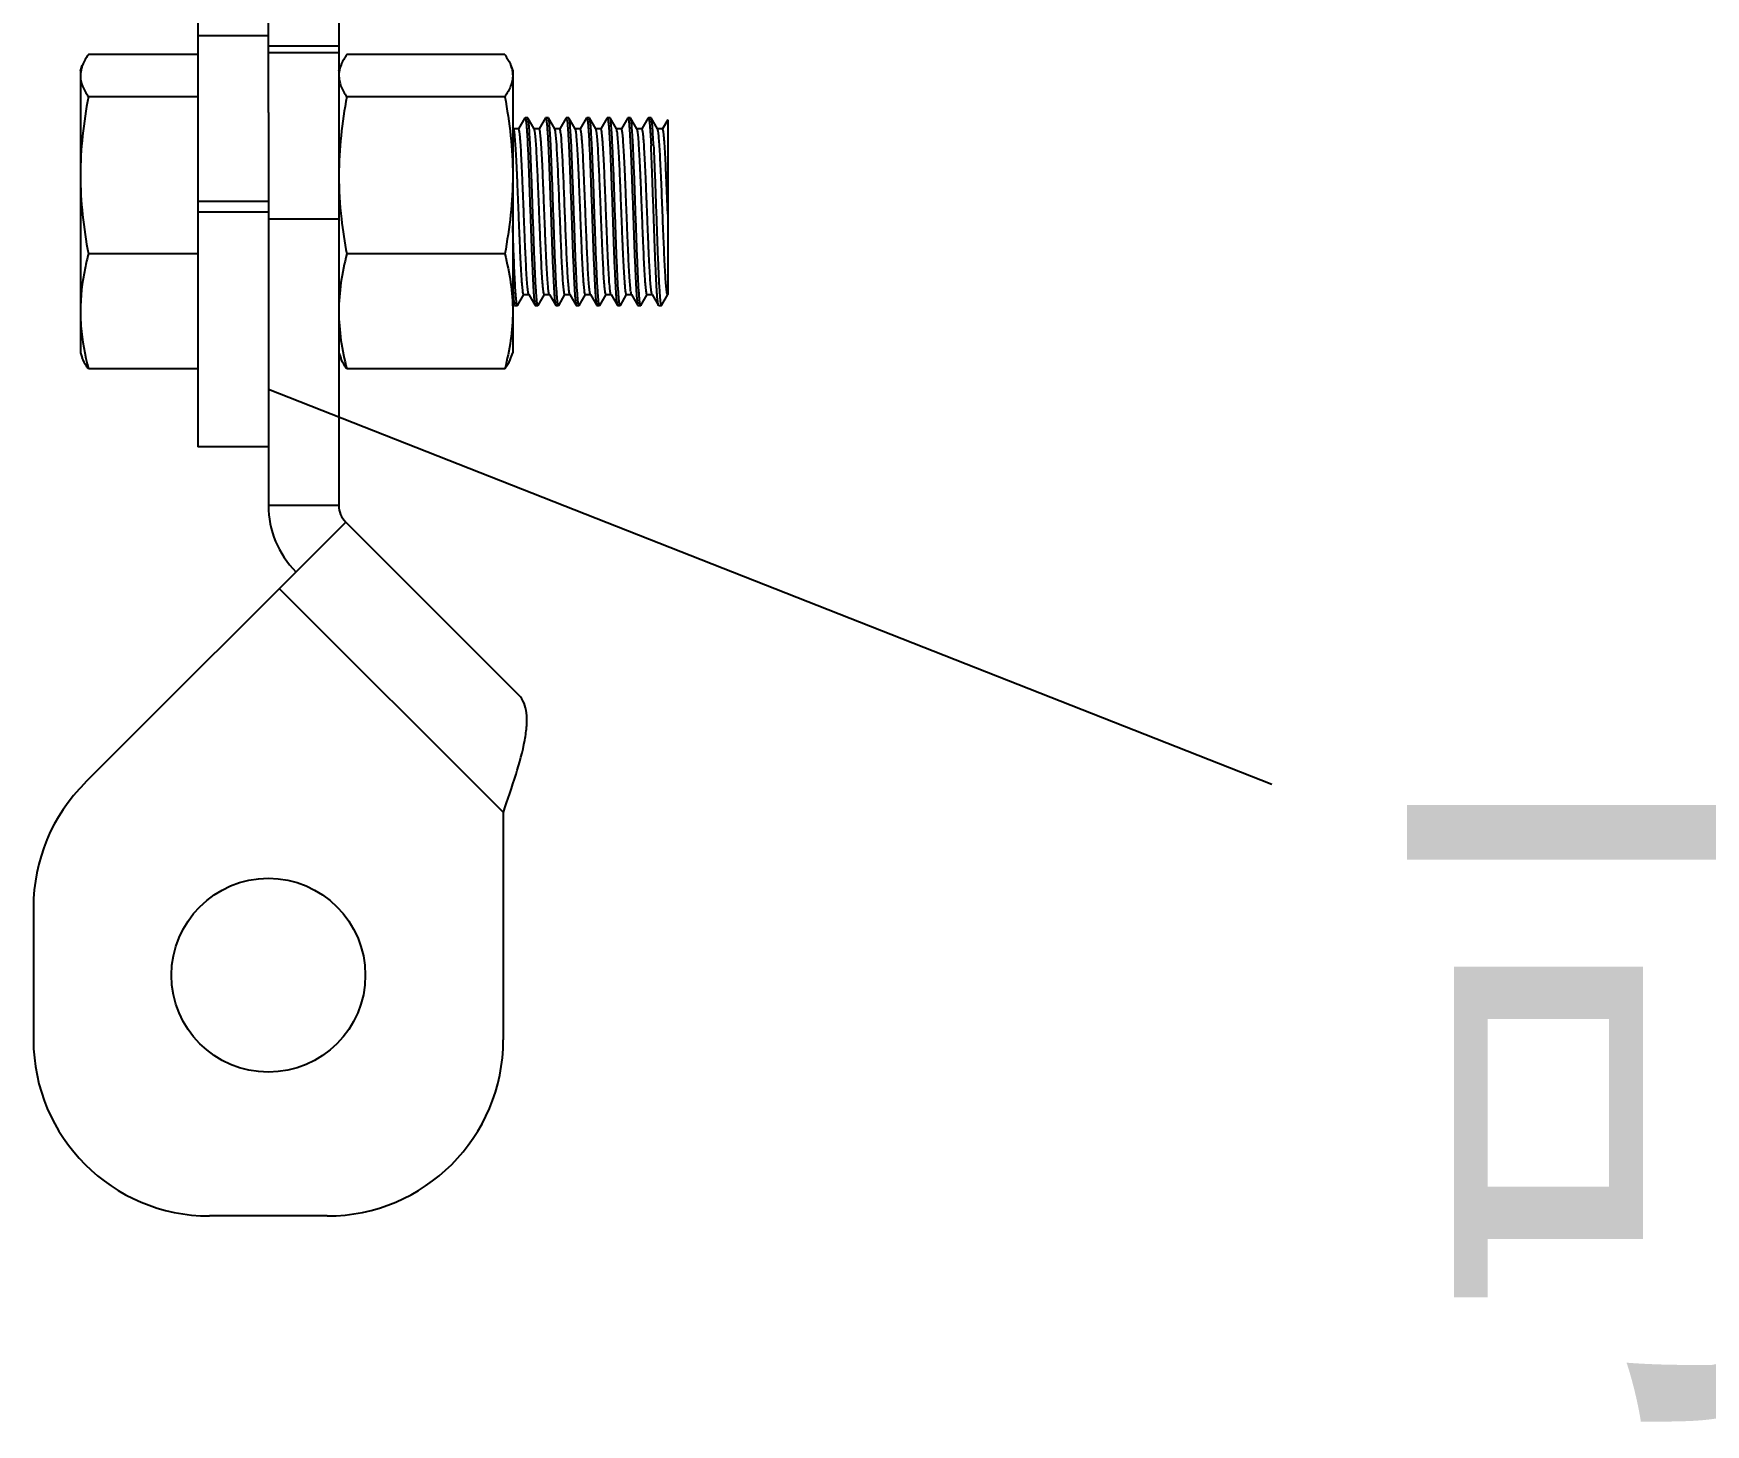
# Model space of a CAD drawing. Header units: inches. Extents: x -1293886 to -986005, y -15154 to 203628.
# Drawn here: x -1246972 to -1246283, y 84050 to 84623 of the extents above; entities that cross this region are included whole.
import ezdxf

# ---------------------------------------------------------------- set-up
doc = ezdxf.new("R2010")
doc.units = ezdxf.units.IN
doc.header["$LTSCALE"] = 100
doc.header["$MEASUREMENT"] = 0
doc.layers.add('W_DIM', color=4, linetype='Continuous')
doc.styles.get("Standard").update_dxf_attribs({"font": 'txt.shx', "bigfont": 'bzhz.shx'})
doc.dimstyles.get("Standard").update_dxf_attribs({"dimtxt": 0.18, "dimasz": 0.18, "dimexe": 0.18, "dimexo": 0.0625, "dimgap": 0.09, "dimtad": 0, "dimtih": 1, "dimtoh": 1, "dimdec": 4, "dimzin": 0, "dimdsep": 46, "dimtxsty": 'Standard', "dimcen": 0.09, "dimadec": 0, "dimazin": 0, "dimtfac": 1, "dimtdec": 4, "dimtofl": 0, "dimtmove": 0, "dimatfit": 3, "dimfxl": 0, "dimtolj": 1, "dimtzin": 0, "dimarcsym": 0})

# ---------------------------------------------------------------- blocks, each defined once
blk = doc.blocks.new('1111')
at = {"layer": 'W_DIM', "color": 7}
for p, q in [((-2286389.56, 1709206.44), (-2286389.56, 1708953.47)), ((-2286360.52, 1709091.26), (-2286360.52, 1709206.44)), ((-2286331.47, 1709147.11), (-2286331.47, 1708929.27)), ((-2286389.56, 1709122.98), (-2286360.52, 1709122.98)), ((-2286360.52, 1709118.75), (-2286331.47, 1709118.75)), ((-2286389.56, 1709115.08), (-2286434.7, 1709115.08)), ((-2286331.47, 1709115.76), (-2286360.52, 1709115.76)), ((-2286263.1, 1709115.08), (-2286328.2, 1709115.08)), ((-2286437.97, 1709108.38), (-2286437.2, 1709110.52)), ((-2286437.97, 1709108.38), (-2286437.97, 1708992.2)), ((-2286331.47, 1709108.38), (-2286330.7, 1709110.52)), ((-2286260.61, 1709110.52), (-2286259.83, 1709108.38)), ((-2286259.83, 1709108.38), (-2286259.83, 1708992.2)), ((-2286389.56, 1709097.72), (-2286434.7, 1709097.72)), ((-2286360.52, 1709091.26), (-2286360.52, 1708929.27)), ((-2286263.1, 1709097.72), (-2286328.2, 1709097.72)), ((-2286259.41, 1709084.34), (-2286259.83, 1709085.06)), ((-2286257.39, 1709084.42), (-2286259.46, 1709084.42)), ((-2286254.81, 1709088.95), (-2286257.42, 1709084.44)), ((-2286254.81, 1709088.95), (-2286254.73, 1709089.02)), ((-2286253.68, 1709089.02), (-2286254.73, 1709089.02)), ((-2286253.59, 1709088.95), (-2286253.68, 1709089.02)), ((-2286250.99, 1709084.42), (-2286253.59, 1709088.95)), ((-2286248.92, 1709084.42), (-2286250.99, 1709084.42)), ((-2286250.94, 1709084.34), (-2286250.99, 1709084.42)), ((-2286246.34, 1709088.95), (-2286248.95, 1709084.44)), ((-2286246.34, 1709088.95), (-2286246.26, 1709089.02)), ((-2286245.2, 1709089.02), (-2286246.26, 1709089.02)), ((-2286245.12, 1709088.95), (-2286245.2, 1709089.02)), ((-2286242.52, 1709084.42), (-2286245.12, 1709088.95)), ((-2286240.44, 1709084.42), (-2286242.52, 1709084.42)), ((-2286242.47, 1709084.34), (-2286242.52, 1709084.42)), ((-2286237.87, 1709088.95), (-2286240.48, 1709084.44)), ((-2286237.87, 1709088.95), (-2286237.79, 1709089.02)), ((-2286236.73, 1709089.02), (-2286237.79, 1709089.02)), ((-2286236.65, 1709088.95), (-2286236.73, 1709089.02)), ((-2286234.04, 1709084.42), (-2286236.65, 1709088.95)), ((-2286231.97, 1709084.42), (-2286234.04, 1709084.42)), ((-2286234, 1709084.34), (-2286234.04, 1709084.42)), ((-2286229.4, 1709088.95), (-2286232.01, 1709084.44)), ((-2286229.4, 1709088.95), (-2286229.32, 1709089.02)), ((-2286228.26, 1709089.02), (-2286229.32, 1709089.02)), ((-2286228.18, 1709088.95), (-2286228.26, 1709089.02)), ((-2286225.57, 1709084.42), (-2286228.18, 1709088.95)), ((-2286223.5, 1709084.42), (-2286225.57, 1709084.42)), ((-2286225.53, 1709084.34), (-2286225.57, 1709084.42)), ((-2286220.93, 1709088.95), (-2286223.54, 1709084.44)), ((-2286220.93, 1709088.95), (-2286220.85, 1709089.02)), ((-2286219.79, 1709089.02), (-2286220.85, 1709089.02)), ((-2286219.71, 1709088.95), (-2286219.79, 1709089.02)), ((-2286217.1, 1709084.42), (-2286219.71, 1709088.95)), ((-2286215.03, 1709084.42), (-2286217.1, 1709084.42)), ((-2286217.05, 1709084.34), (-2286217.1, 1709084.42)), ((-2286212.46, 1709088.95), (-2286215.06, 1709084.44)), ((-2286212.46, 1709088.95), (-2286212.37, 1709089.02)), ((-2286211.32, 1709089.02), (-2286212.37, 1709089.02)), ((-2286211.24, 1709088.95), (-2286211.32, 1709089.02)), ((-2286208.63, 1709084.42), (-2286211.24, 1709088.95)), ((-2286206.56, 1709084.42), (-2286208.63, 1709084.42)), ((-2286208.58, 1709084.34), (-2286208.63, 1709084.42)), ((-2286203.98, 1709088.95), (-2286206.59, 1709084.44)), ((-2286203.98, 1709088.95), (-2286203.9, 1709089.02)), ((-2286202.85, 1709089.02), (-2286203.9, 1709089.02)), ((-2286202.76, 1709088.95), (-2286202.85, 1709089.02)), ((-2286200.16, 1709084.42), (-2286202.76, 1709088.95)), ((-2286198.09, 1709084.42), (-2286200.16, 1709084.42)), ((-2286200.11, 1709084.34), (-2286200.16, 1709084.42)), ((-2286195.93, 1709088.23), (-2286198.12, 1709084.44)), ((-2286195.93, 1709088.23), (-2286195.93, 1709016.15)), ((-2286360.52, 1709054.52), (-2286389.56, 1709054.52)), ((-2286389.56, 1709050.29), (-2286360.52, 1709050.29)), ((-2286331.47, 1709047.3), (-2286360.52, 1709047.3)), ((-2286389.56, 1709032.93), (-2286434.7, 1709032.93)), ((-2286263.1, 1709032.93), (-2286328.2, 1709032.93)), ((-2286257.83, 1709011.64), (-2286255.23, 1709016.14)), ((-2286255.27, 1709016.16), (-2286253.2, 1709016.16)), ((-2286253.24, 1709016.24), (-2286253.2, 1709016.16)), ((-2286253.2, 1709016.16), (-2286250.58, 1709011.64)), ((-2286249.36, 1709011.64), (-2286246.76, 1709016.14)), ((-2286246.8, 1709016.16), (-2286244.73, 1709016.16)), ((-2286244.77, 1709016.24), (-2286244.73, 1709016.16)), ((-2286244.73, 1709016.16), (-2286242.11, 1709011.64)), ((-2286240.89, 1709011.64), (-2286238.29, 1709016.14)), ((-2286238.33, 1709016.16), (-2286236.25, 1709016.16)), ((-2286236.3, 1709016.24), (-2286236.25, 1709016.16)), ((-2286236.25, 1709016.16), (-2286233.63, 1709011.64)), ((-2286232.41, 1709011.64), (-2286229.82, 1709016.14)), ((-2286229.85, 1709016.16), (-2286227.78, 1709016.16)), ((-2286227.83, 1709016.24), (-2286227.78, 1709016.16)), ((-2286227.78, 1709016.16), (-2286225.16, 1709011.64)), ((-2286223.94, 1709011.64), (-2286221.35, 1709016.14)), ((-2286221.38, 1709016.16), (-2286219.31, 1709016.16)), ((-2286219.36, 1709016.24), (-2286219.31, 1709016.16)), ((-2286219.31, 1709016.16), (-2286216.69, 1709011.64)), ((-2286215.47, 1709011.64), (-2286212.88, 1709016.14)), ((-2286212.91, 1709016.16), (-2286210.84, 1709016.16)), ((-2286210.89, 1709016.24), (-2286210.84, 1709016.16)), ((-2286210.84, 1709016.16), (-2286208.22, 1709011.64)), ((-2286207, 1709011.64), (-2286204.4, 1709016.14)), ((-2286204.44, 1709016.16), (-2286202.37, 1709016.16)), ((-2286202.41, 1709016.24), (-2286202.47, 1709016.38)), ((-2286202.41, 1709016.24), (-2286202.37, 1709016.16)), ((-2286202.37, 1709016.16), (-2286199.75, 1709011.64)), ((-2286198.53, 1709011.64), (-2286195.93, 1709016.15)), ((-2286195.97, 1709016.16), (-2286195.93, 1709016.16)), ((-2286259.83, 1709012.98), (-2286259.05, 1709011.64)), ((-2286259.05, 1709011.64), (-2286258.97, 1709011.57)), ((-2286257.91, 1709011.57), (-2286258.97, 1709011.57)), ((-2286257.83, 1709011.64), (-2286257.91, 1709011.57)), ((-2286250.58, 1709011.64), (-2286250.5, 1709011.57)), ((-2286249.44, 1709011.57), (-2286250.5, 1709011.57)), ((-2286249.36, 1709011.64), (-2286249.44, 1709011.57)), ((-2286242.11, 1709011.64), (-2286242.02, 1709011.57)), ((-2286240.97, 1709011.57), (-2286242.02, 1709011.57)), ((-2286240.89, 1709011.64), (-2286240.97, 1709011.57)), ((-2286233.63, 1709011.64), (-2286233.55, 1709011.57)), ((-2286232.5, 1709011.57), (-2286233.55, 1709011.57)), ((-2286232.41, 1709011.64), (-2286232.5, 1709011.57)), ((-2286225.16, 1709011.64), (-2286225.08, 1709011.57)), ((-2286224.02, 1709011.57), (-2286225.08, 1709011.57)), ((-2286223.94, 1709011.64), (-2286224.02, 1709011.57)), ((-2286216.69, 1709011.64), (-2286216.61, 1709011.57)), ((-2286215.55, 1709011.57), (-2286216.61, 1709011.57)), ((-2286215.47, 1709011.64), (-2286215.55, 1709011.57)), ((-2286208.22, 1709011.64), (-2286208.14, 1709011.57)), ((-2286207.08, 1709011.57), (-2286208.14, 1709011.57)), ((-2286207, 1709011.64), (-2286207.08, 1709011.57)), ((-2286199.67, 1709011.57), (-2286199.75, 1709011.64)), ((-2286198.61, 1709011.57), (-2286199.67, 1709011.57)), ((-2286198.61, 1709011.57), (-2286198.53, 1709011.64)), ((-2286437.97, 1708992.2), (-2286437.2, 1708990.06)), ((-2286331.47, 1708992.2), (-2286330.7, 1708990.06)), ((-2286260.61, 1708990.06), (-2286259.83, 1708992.2)), ((-2286389.56, 1708985.5), (-2286434.7, 1708985.5)), ((-2286263.1, 1708985.5), (-2286328.2, 1708985.5)), ((-2286360.52, 1708953.47), (-2286389.56, 1708953.47)), ((-2286331.47, 1708929.27), (-2286360.52, 1708929.27)), ((-2286328.64, 1708922.42), (-2286436.06, 1708815)), ((-2286257.33, 1708851.12), (-2286328.64, 1708922.42)), ((-2286263.69, 1708802.71), (-2286356.02, 1708895.04)), ((-2286263.69, 1708709.02), (-2286263.69, 1708802.71)), ((-2286457.33, 1708763.65), (-2286457.33, 1708709.02)), ((-2286336.31, 1708636.4), (-2286384.72, 1708636.4))]:
    blk.add_line(p, q, dxfattribs=at)
blk.add_circle((-2286360.51, 1708735.64), 39.94, dxfattribs=at)
for centre, radius, start, end in [((-2286321.79, 1708929.27), 38.73, 180, 225), ((-2286321.79, 1708929.27), 9.68, 180, 225), ((-2286384.72, 1708763.65), 72.61, 135, 180), ((-2286384.72, 1708709.02), 72.61, 180, 270), ((-2286336.31, 1708709.02), 72.61, 270, 0)]:
    blk.add_arc(centre, radius, start, end, dxfattribs=at)
for points, knots in [([(-2286434.7, 1709115.08), (-2286434.97, 1709114.71), (-2286435.95, 1709113.24), (-2286436.78, 1709111.67), (-2286437.22, 1709110.44)], [0, 0, 0, 0, 0.262452, 1, 1, 1, 1]), ([(-2286328.2, 1709115.08), (-2286328.47, 1709114.71), (-2286329.45, 1709113.24), (-2286330.28, 1709111.67), (-2286330.72, 1709110.44)], [0, 0, 0, 0, 0.262452, 1, 1, 1, 1]), ([(-2286263.1, 1709115.08), (-2286262.83, 1709114.71), (-2286261.85, 1709113.24), (-2286261.02, 1709111.67), (-2286260.58, 1709110.44)], [0, 0, 0, 0, 0.262452, 1, 1, 1, 1]), ([(-2286437.22, 1709110.44), (-2286437.34, 1709110.11), (-2286437.77, 1709108.81), (-2286437.97, 1709107.42), (-2286437.97, 1709106.4)], [0, 0, 0, 0, 0.256979, 1, 1, 1, 1]), ([(-2286437.97, 1709106.4), (-2286437.97, 1709104.92), (-2286437.27, 1709101.78), (-2286435.65, 1709099.07), (-2286434.7, 1709097.72)], [0, 0, 0, 0, 0.473493, 1, 1, 1, 1]), ([(-2286330.72, 1709110.44), (-2286330.84, 1709110.11), (-2286331.27, 1709108.81), (-2286331.47, 1709107.42), (-2286331.47, 1709106.4)], [0, 0, 0, 0, 0.256979, 1, 1, 1, 1]), ([(-2286331.47, 1709106.4), (-2286331.47, 1709104.92), (-2286330.77, 1709101.78), (-2286329.15, 1709099.07), (-2286328.2, 1709097.72)], [0, 0, 0, 0, 0.473493, 1, 1, 1, 1]), ([(-2286259.83, 1709106.4), (-2286259.83, 1709104.92), (-2286260.53, 1709101.78), (-2286262.15, 1709099.07), (-2286263.1, 1709097.72)], [0, 0, 0, 0, 0.473493, 1, 1, 1, 1]), ([(-2286260.58, 1709110.44), (-2286260.46, 1709110.11), (-2286260.03, 1709108.81), (-2286259.83, 1709107.42), (-2286259.83, 1709106.4)], [0, 0, 0, 0, 0.256979, 1, 1, 1, 1]), ([(-2286255.27, 1709016.16), (-2286255.34, 1709016.16), (-2286255.45, 1709016.44), (-2286255.55, 1709016.87), (-2286255.68, 1709017.68), (-2286255.8, 1709018.74), (-2286255.93, 1709020.12), (-2286256.11, 1709022.48), (-2286256.33, 1709026.05), (-2286256.58, 1709030.97), (-2286256.83, 1709036.59), (-2286257.09, 1709042.73), (-2286257.34, 1709049.14), (-2286257.6, 1709055.59), (-2286257.85, 1709061.85), (-2286258.1, 1709067.68), (-2286258.36, 1709072.87), (-2286258.6, 1709077.24), (-2286258.85, 1709080.61), (-2286259.06, 1709082.75), (-2286259.25, 1709083.86), (-2286259.35, 1709084.22), (-2286259.41, 1709084.34)], [0, 0, 0, 0, 0.002979, 0.01011, 0.021658, 0.037569, 0.057721, 0.081935, 0.141647, 0.214533, 0.297928, 0.388772, 0.483731, 0.57932, 0.672029, 0.758454, 0.835426, 0.900125, 0.95019, 0.983823, 0.99411, 1, 1, 1, 1]), ([(-2286253.24, 1709016.24), (-2286253.31, 1709016.36), (-2286253.4, 1709016.72), (-2286253.6, 1709017.83), (-2286253.8, 1709019.97), (-2286254.05, 1709023.34), (-2286254.3, 1709027.71), (-2286254.55, 1709032.9), (-2286254.81, 1709038.73), (-2286255.06, 1709044.99), (-2286255.31, 1709051.44), (-2286255.57, 1709057.85), (-2286255.82, 1709063.99), (-2286256.08, 1709069.62), (-2286256.33, 1709074.53), (-2286256.55, 1709078.1), (-2286256.73, 1709080.47), (-2286256.86, 1709081.84), (-2286256.98, 1709082.91), (-2286257.11, 1709083.72), (-2286257.2, 1709084.14), (-2286257.32, 1709084.42), (-2286257.39, 1709084.42)], [0, 0, 0, 0, 0.005873, 0.016149, 0.049758, 0.099805, 0.164491, 0.241456, 0.327881, 0.420594, 0.516191, 0.611162, 0.702019, 0.785427, 0.858327, 0.918049, 0.942268, 0.962424, 0.978338, 0.989888, 0.997021, 1, 1, 1, 1]), ([(-2286254.73, 1709089.02), (-2286254.66, 1709089.02), (-2286254.55, 1709088.68), (-2286254.44, 1709088.19), (-2286254.31, 1709087.22), (-2286254.19, 1709085.96), (-2286254.06, 1709084.34), (-2286253.87, 1709081.54), (-2286253.75, 1709079.28), (-2286253.67, 1709077.68)], [0, 0, 0, 0, 0.020019, 0.07017, 0.151772, 0.264355, 0.406919, 0.578181, 1, 1, 1, 1]), ([(-2286252.62, 1709077.68), (-2286252.69, 1709079.17), (-2286252.83, 1709081.82), (-2286253.04, 1709084.89), (-2286253.21, 1709086.8), (-2286253.33, 1709087.8), (-2286253.45, 1709088.48), (-2286253.53, 1709088.84), (-2286253.59, 1709088.95)], [0, 0, 0, 0, 0.396583, 0.701222, 0.815876, 0.904197, 0.965566, 1, 1, 1, 1]), ([(-2286246.8, 1709016.16), (-2286246.87, 1709016.16), (-2286246.98, 1709016.44), (-2286247.08, 1709016.87), (-2286247.21, 1709017.68), (-2286247.33, 1709018.74), (-2286247.46, 1709020.12), (-2286247.64, 1709022.48), (-2286247.86, 1709026.05), (-2286248.11, 1709030.97), (-2286248.36, 1709036.59), (-2286248.62, 1709042.73), (-2286248.87, 1709049.14), (-2286249.12, 1709055.59), (-2286249.38, 1709061.85), (-2286249.63, 1709067.68), (-2286249.88, 1709072.87), (-2286250.13, 1709077.24), (-2286250.38, 1709080.61), (-2286250.58, 1709082.75), (-2286250.78, 1709083.86), (-2286250.87, 1709084.22), (-2286250.94, 1709084.34)], [0, 0, 0, 0, 0.002978, 0.01011, 0.021657, 0.037569, 0.05772, 0.081935, 0.141646, 0.214533, 0.297927, 0.388772, 0.483732, 0.579321, 0.67203, 0.758455, 0.835427, 0.900125, 0.95019, 0.983823, 0.994113, 1, 1, 1, 1]), ([(-2286244.77, 1709016.24), (-2286244.84, 1709016.36), (-2286244.93, 1709016.72), (-2286245.13, 1709017.83), (-2286245.33, 1709019.97), (-2286245.58, 1709023.34), (-2286245.83, 1709027.71), (-2286246.08, 1709032.9), (-2286246.33, 1709038.73), (-2286246.59, 1709044.99), (-2286246.84, 1709051.44), (-2286247.1, 1709057.85), (-2286247.35, 1709063.99), (-2286247.6, 1709069.62), (-2286247.85, 1709074.53), (-2286248.07, 1709078.1), (-2286248.26, 1709080.47), (-2286248.38, 1709081.84), (-2286248.5, 1709082.91), (-2286248.63, 1709083.72), (-2286248.73, 1709084.14), (-2286248.85, 1709084.42), (-2286248.92, 1709084.42)], [0, 0, 0, 0, 0.005876, 0.016149, 0.049759, 0.099805, 0.164492, 0.241457, 0.327882, 0.420595, 0.516192, 0.611162, 0.702019, 0.785427, 0.858326, 0.918048, 0.942268, 0.962423, 0.978338, 0.989888, 0.997021, 1, 1, 1, 1]), ([(-2286246.26, 1709089.02), (-2286246.18, 1709089.02), (-2286246.08, 1709088.68), (-2286245.97, 1709088.19), (-2286245.84, 1709087.22), (-2286245.72, 1709085.96), (-2286245.59, 1709084.34), (-2286245.4, 1709081.54), (-2286245.28, 1709079.28), (-2286245.2, 1709077.68)], [0, 0, 0, 0, 0.020001, 0.07014, 0.151733, 0.264317, 0.406882, 0.578148, 1, 1, 1, 1]), ([(-2286244.84, 1709087.6), (-2286244.88, 1709087.9), (-2286244.95, 1709088.35), (-2286245.04, 1709088.81), (-2286245.12, 1709088.95)], [0, 0, 0, 0, 0.649891, 1, 1, 1, 1]), ([(-2286244.15, 1709077.68), (-2286244.24, 1709079.7), (-2286244.43, 1709083.01), (-2286244.67, 1709086.32), (-2286244.84, 1709087.6)], [0, 0, 0, 0, 0.610019, 1, 1, 1, 1]), ([(-2286242.2, 1709083.17), (-2286242.23, 1709083.42), (-2286242.3, 1709083.82), (-2286242.4, 1709084.21), (-2286242.47, 1709084.34)], [0, 0, 0, 0, 0.639122, 1, 1, 1, 1]), ([(-2286240.08, 1709083.17), (-2286240.12, 1709083.48), (-2286240.2, 1709083.9), (-2286240.32, 1709084.3), (-2286240.4, 1709084.42), (-2286240.44, 1709084.42)], [0, 0, 0, 0, 0.718602, 0.909136, 1, 1, 1, 1]), ([(-2286237.79, 1709089.02), (-2286237.75, 1709089.02), (-2286237.66, 1709088.87), (-2286237.54, 1709088.43), (-2286237.47, 1709087.96), (-2286237.42, 1709087.6)], [0, 0, 0, 0, 0.086019, 0.276039, 1, 1, 1, 1]), ([(-2286237.42, 1709087.6), (-2286237.26, 1709086.32), (-2286237.01, 1709083.01), (-2286236.83, 1709079.7), (-2286236.73, 1709077.68)], [0, 0, 0, 0, 0.389981, 1, 1, 1, 1]), ([(-2286235.67, 1709077.68), (-2286235.75, 1709079.17), (-2286235.89, 1709081.82), (-2286236.09, 1709084.89), (-2286236.27, 1709086.8), (-2286236.38, 1709087.8), (-2286236.5, 1709088.48), (-2286236.59, 1709088.84), (-2286236.65, 1709088.95)], [0, 0, 0, 0, 0.396585, 0.701214, 0.815871, 0.904193, 0.965566, 1, 1, 1, 1]), ([(-2286229.85, 1709016.16), (-2286229.92, 1709016.16), (-2286230.04, 1709016.44), (-2286230.14, 1709016.87), (-2286230.26, 1709017.68), (-2286230.39, 1709018.74), (-2286230.51, 1709020.12), (-2286230.7, 1709022.48), (-2286230.91, 1709026.05), (-2286231.17, 1709030.97), (-2286231.42, 1709036.59), (-2286231.67, 1709042.73), (-2286231.93, 1709049.14), (-2286232.18, 1709055.59), (-2286232.44, 1709061.85), (-2286232.69, 1709067.68), (-2286232.94, 1709072.87), (-2286233.19, 1709077.24), (-2286233.44, 1709080.61), (-2286233.64, 1709082.75), (-2286233.84, 1709083.86), (-2286233.93, 1709084.22), (-2286234, 1709084.34)], [0, 0, 0, 0, 0.002979, 0.01011, 0.021658, 0.037569, 0.057721, 0.081935, 0.141646, 0.214533, 0.297928, 0.388772, 0.483732, 0.579321, 0.672029, 0.758455, 0.835426, 0.900125, 0.95019, 0.983823, 0.994111, 1, 1, 1, 1]), ([(-2286227.83, 1709016.24), (-2286227.9, 1709016.36), (-2286227.99, 1709016.72), (-2286228.19, 1709017.83), (-2286228.39, 1709019.97), (-2286228.64, 1709023.34), (-2286228.89, 1709027.71), (-2286229.14, 1709032.9), (-2286229.39, 1709038.73), (-2286229.65, 1709044.99), (-2286229.9, 1709051.44), (-2286230.15, 1709057.85), (-2286230.41, 1709063.99), (-2286230.66, 1709069.62), (-2286230.91, 1709074.53), (-2286231.13, 1709078.1), (-2286231.31, 1709080.47), (-2286231.44, 1709081.84), (-2286231.56, 1709082.91), (-2286231.69, 1709083.72), (-2286231.79, 1709084.14), (-2286231.9, 1709084.42), (-2286231.97, 1709084.42)], [0, 0, 0, 0, 0.005874, 0.016149, 0.049759, 0.099805, 0.164491, 0.241457, 0.327881, 0.420594, 0.516191, 0.611162, 0.702019, 0.785427, 0.858326, 0.918049, 0.942267, 0.962424, 0.978338, 0.989888, 0.99702, 1, 1, 1, 1]), ([(-2286229.32, 1709089.02), (-2286229.24, 1709089.02), (-2286229.13, 1709088.68), (-2286229.03, 1709088.19), (-2286228.9, 1709087.22), (-2286228.77, 1709085.96), (-2286228.64, 1709084.34), (-2286228.46, 1709081.54), (-2286228.34, 1709079.28), (-2286228.26, 1709077.68)], [0, 0, 0, 0, 0.020002, 0.070138, 0.151731, 0.264311, 0.406878, 0.578148, 1, 1, 1, 1]), ([(-2286227.2, 1709077.68), (-2286227.28, 1709079.17), (-2286227.42, 1709081.82), (-2286227.62, 1709084.89), (-2286227.8, 1709086.8), (-2286227.91, 1709087.8), (-2286228.03, 1709088.48), (-2286228.11, 1709088.84), (-2286228.18, 1709088.95)], [0, 0, 0, 0, 0.396583, 0.701222, 0.815876, 0.904197, 0.965566, 1, 1, 1, 1]), ([(-2286221.38, 1709016.16), (-2286221.45, 1709016.16), (-2286221.57, 1709016.44), (-2286221.66, 1709016.87), (-2286221.79, 1709017.68), (-2286221.91, 1709018.74), (-2286222.04, 1709020.12), (-2286222.22, 1709022.48), (-2286222.44, 1709026.05), (-2286222.69, 1709030.97), (-2286222.95, 1709036.59), (-2286223.2, 1709042.73), (-2286223.46, 1709049.14), (-2286223.71, 1709055.59), (-2286223.96, 1709061.85), (-2286224.22, 1709067.68), (-2286224.47, 1709072.87), (-2286224.72, 1709077.24), (-2286224.97, 1709080.61), (-2286225.17, 1709082.75), (-2286225.37, 1709083.86), (-2286225.46, 1709084.22), (-2286225.53, 1709084.34)], [0, 0, 0, 0, 0.002977, 0.010111, 0.021656, 0.037569, 0.05772, 0.081935, 0.141646, 0.214533, 0.297927, 0.388772, 0.483731, 0.579321, 0.67203, 0.758455, 0.835427, 0.900126, 0.95019, 0.983823, 0.994112, 1, 1, 1, 1]), ([(-2286219.36, 1709016.24), (-2286219.42, 1709016.36), (-2286219.51, 1709016.72), (-2286219.71, 1709017.83), (-2286219.92, 1709019.97), (-2286220.17, 1709023.34), (-2286220.41, 1709027.71), (-2286220.67, 1709032.9), (-2286220.92, 1709038.73), (-2286221.17, 1709044.99), (-2286221.43, 1709051.44), (-2286221.68, 1709057.85), (-2286221.94, 1709063.99), (-2286222.19, 1709069.62), (-2286222.44, 1709074.53), (-2286222.66, 1709078.1), (-2286222.84, 1709080.47), (-2286222.97, 1709081.84), (-2286223.09, 1709082.91), (-2286223.22, 1709083.72), (-2286223.32, 1709084.14), (-2286223.43, 1709084.42), (-2286223.5, 1709084.42)], [0, 0, 0, 0, 0.005876, 0.016149, 0.049758, 0.099805, 0.164491, 0.241457, 0.327882, 0.420595, 0.516192, 0.611162, 0.702019, 0.785427, 0.858326, 0.918048, 0.942269, 0.962423, 0.978339, 0.989887, 0.997021, 1, 1, 1, 1]), ([(-2286220.85, 1709089.02), (-2286220.77, 1709089.02), (-2286220.66, 1709088.68), (-2286220.55, 1709088.19), (-2286220.43, 1709087.22), (-2286220.3, 1709085.96), (-2286220.17, 1709084.34), (-2286219.99, 1709081.54), (-2286219.87, 1709079.28), (-2286219.79, 1709077.68)], [0, 0, 0, 0, 0.02002, 0.070175, 0.151778, 0.264365, 0.406925, 0.578181, 1, 1, 1, 1]), ([(-2286218.73, 1709077.68), (-2286218.8, 1709079.17), (-2286218.94, 1709081.82), (-2286219.15, 1709084.89), (-2286219.33, 1709086.8), (-2286219.44, 1709087.8), (-2286219.56, 1709088.48), (-2286219.64, 1709088.84), (-2286219.71, 1709088.95)], [0, 0, 0, 0, 0.396587, 0.701221, 0.815874, 0.904193, 0.965565, 1, 1, 1, 1]), ([(-2286212.91, 1709016.16), (-2286212.98, 1709016.16), (-2286213.09, 1709016.44), (-2286213.19, 1709016.87), (-2286213.32, 1709017.68), (-2286213.44, 1709018.74), (-2286213.57, 1709020.12), (-2286213.75, 1709022.48), (-2286213.97, 1709026.05), (-2286214.22, 1709030.97), (-2286214.48, 1709036.59), (-2286214.73, 1709042.73), (-2286214.98, 1709049.14), (-2286215.24, 1709055.59), (-2286215.49, 1709061.85), (-2286215.74, 1709067.68), (-2286216, 1709072.87), (-2286216.24, 1709077.24), (-2286216.49, 1709080.61), (-2286216.7, 1709082.75), (-2286216.9, 1709083.86), (-2286216.99, 1709084.22), (-2286217.05, 1709084.34)], [0, 0, 0, 0, 0.002979, 0.010111, 0.021657, 0.037569, 0.05772, 0.081936, 0.141647, 0.214533, 0.297928, 0.388772, 0.483731, 0.57932, 0.672029, 0.758454, 0.835426, 0.900125, 0.95019, 0.983823, 0.99411, 1, 1, 1, 1]), ([(-2286210.89, 1709016.24), (-2286210.95, 1709016.36), (-2286211.04, 1709016.72), (-2286211.24, 1709017.83), (-2286211.45, 1709019.97), (-2286211.7, 1709023.34), (-2286211.94, 1709027.71), (-2286212.2, 1709032.9), (-2286212.45, 1709038.73), (-2286212.7, 1709044.99), (-2286212.96, 1709051.44), (-2286213.21, 1709057.85), (-2286213.46, 1709063.99), (-2286213.72, 1709069.62), (-2286213.97, 1709074.53), (-2286214.19, 1709078.1), (-2286214.37, 1709080.47), (-2286214.5, 1709081.84), (-2286214.62, 1709082.91), (-2286214.75, 1709083.72), (-2286214.85, 1709084.14), (-2286214.96, 1709084.42), (-2286215.03, 1709084.42)], [0, 0, 0, 0, 0.005873, 0.016149, 0.049758, 0.099805, 0.164491, 0.241456, 0.327881, 0.420594, 0.516191, 0.611162, 0.702019, 0.785427, 0.858327, 0.918049, 0.942269, 0.962424, 0.978339, 0.989888, 0.997022, 1, 1, 1, 1]), ([(-2286212.37, 1709089.02), (-2286212.3, 1709089.02), (-2286212.19, 1709088.68), (-2286212.08, 1709088.19), (-2286211.96, 1709087.22), (-2286211.83, 1709085.96), (-2286211.7, 1709084.33), (-2286211.51, 1709081.54), (-2286211.39, 1709079.28), (-2286211.31, 1709077.68)], [0, 0, 0, 0, 0.020044, 0.070216, 0.151831, 0.264419, 0.406978, 0.578227, 1, 1, 1, 1]), ([(-2286210.26, 1709077.68), (-2286210.33, 1709079.17), (-2286210.47, 1709081.82), (-2286210.68, 1709084.89), (-2286210.85, 1709086.8), (-2286210.97, 1709087.8), (-2286211.09, 1709088.48), (-2286211.17, 1709088.84), (-2286211.24, 1709088.95)], [0, 0, 0, 0, 0.396583, 0.701215, 0.815872, 0.904194, 0.965566, 1, 1, 1, 1]), ([(-2286204.44, 1709016.16), (-2286204.51, 1709016.16), (-2286204.62, 1709016.44), (-2286204.72, 1709016.87), (-2286204.85, 1709017.68), (-2286204.97, 1709018.74), (-2286205.1, 1709020.12), (-2286205.28, 1709022.48), (-2286205.5, 1709026.05), (-2286205.75, 1709030.97), (-2286206, 1709036.59), (-2286206.26, 1709042.73), (-2286206.51, 1709049.14), (-2286206.77, 1709055.59), (-2286207.02, 1709061.85), (-2286207.27, 1709067.68), (-2286207.53, 1709072.87), (-2286207.77, 1709077.24), (-2286208.02, 1709080.61), (-2286208.23, 1709082.75), (-2286208.43, 1709083.86), (-2286208.52, 1709084.22), (-2286208.58, 1709084.34)], [0, 0, 0, 0, 0.002978, 0.01011, 0.021657, 0.037569, 0.05772, 0.081935, 0.141646, 0.214533, 0.297927, 0.388772, 0.483731, 0.579321, 0.67203, 0.758455, 0.835427, 0.900125, 0.95019, 0.983823, 0.994112, 1, 1, 1, 1]), ([(-2286202.47, 1709016.38), (-2286202.62, 1709016.81), (-2286202.78, 1709018.1), (-2286203.04, 1709020.57), (-2286203.27, 1709024.1), (-2286203.52, 1709028.56), (-2286203.76, 1709033.8), (-2286204.01, 1709039.63), (-2286204.26, 1709045.84), (-2286204.51, 1709052.21), (-2286204.77, 1709058.51), (-2286205.02, 1709064.51), (-2286205.26, 1709070.01), (-2286205.51, 1709074.81), (-2286205.73, 1709078.28), (-2286205.91, 1709080.58), (-2286206.03, 1709081.92), (-2286206.15, 1709082.95), (-2286206.28, 1709083.74), (-2286206.38, 1709084.15), (-2286206.49, 1709084.42), (-2286206.56, 1709084.42)], [0, 0, 0, 0, 0.019897, 0.056676, 0.109137, 0.175441, 0.253237, 0.339756, 0.431917, 0.526433, 0.619936, 0.709092, 0.790724, 0.861926, 0.920168, 0.943766, 0.963396, 0.978892, 0.990136, 0.997084, 1, 1, 1, 1]), ([(-2286203.9, 1709089.02), (-2286203.83, 1709089.02), (-2286203.72, 1709088.68), (-2286203.61, 1709088.19), (-2286203.48, 1709087.22), (-2286203.36, 1709085.96), (-2286203.23, 1709084.34), (-2286203.04, 1709081.54), (-2286202.92, 1709079.28), (-2286202.84, 1709077.68)], [0, 0, 0, 0, 0.01999, 0.070117, 0.151703, 0.264284, 0.406853, 0.578128, 1, 1, 1, 1]), ([(-2286201.79, 1709077.68), (-2286201.86, 1709079.17), (-2286202, 1709081.82), (-2286202.21, 1709084.89), (-2286202.38, 1709086.8), (-2286202.5, 1709087.8), (-2286202.62, 1709088.48), (-2286202.7, 1709088.84), (-2286202.76, 1709088.95)], [0, 0, 0, 0, 0.396583, 0.701222, 0.815876, 0.904197, 0.965566, 1, 1, 1, 1]), ([(-2286196.17, 1709016.56), (-2286196.3, 1709017.05), (-2286196.47, 1709018.41), (-2286196.71, 1709020.96), (-2286196.94, 1709024.48), (-2286197.28, 1709030.75), (-2286197.68, 1709039.93), (-2286198.14, 1709051.66), (-2286198.53, 1709061.6), (-2286198.87, 1709069.06), (-2286199.11, 1709073.84), (-2286199.34, 1709077.84), (-2286199.58, 1709080.92), (-2286199.77, 1709082.88), (-2286199.96, 1709083.9), (-2286200.05, 1709084.23), (-2286200.11, 1709084.34)], [0, 0, 0, 0, 0.022388, 0.060418, 0.112907, 0.178138, 0.337854, 0.518579, 0.696535, 0.777057, 0.84831, 0.907938, 0.953977, 0.984939, 0.994467, 1, 1, 1, 1]), ([(-2286195.93, 1709049.28), (-2286196.02, 1709051.55), (-2286196.19, 1709056.01), (-2286196.46, 1709062.49), (-2286196.72, 1709068.48), (-2286196.98, 1709073.75), (-2286197.21, 1709077.59), (-2286197.4, 1709080.14), (-2286197.53, 1709081.63), (-2286197.66, 1709082.78), (-2286197.79, 1709083.66), (-2286197.9, 1709084.12), (-2286198.01, 1709084.42), (-2286198.09, 1709084.42)], [0, 0, 0, 0, 0.192962, 0.379367, 0.551818, 0.703439, 0.828214, 0.878947, 0.921217, 0.954624, 0.978873, 0.993832, 1, 1, 1, 1]), ([(-2286253.67, 1709077.68), (-2286253.53, 1709074.72), (-2286253.26, 1709068.3), (-2286252.89, 1709058.2), (-2286252.52, 1709047.45), (-2286252.15, 1709036.93), (-2286251.83, 1709028.71), (-2286251.56, 1709022.89), (-2286251.37, 1709019.31), (-2286251.18, 1709016.37), (-2286251.01, 1709014.11), (-2286250.8, 1709012.63), (-2286250.7, 1709011.85), (-2286250.58, 1709011.64)], [0, 0, 0, 0, 0.134266, 0.291405, 0.458589, 0.622157, 0.76875, 0.831861, 0.886406, 0.93127, 0.965547, 0.98857, 1, 1, 1, 1]), ([(-2286249.44, 1709011.57), (-2286249.49, 1709011.57), (-2286249.58, 1709011.74), (-2286249.65, 1709012.04), (-2286249.75, 1709012.58), (-2286249.89, 1709013.66), (-2286250.06, 1709015.53), (-2286250.25, 1709018.32), (-2286250.45, 1709021.8), (-2286250.64, 1709025.9), (-2286250.84, 1709030.52), (-2286251.11, 1709037.45), (-2286251.43, 1709046.6), (-2286251.81, 1709057.63), (-2286252.19, 1709068.02), (-2286252.47, 1709074.63), (-2286252.62, 1709077.68)], [0, 0, 0, 0, 0.002174, 0.007143, 0.015155, 0.026218, 0.057308, 0.0998, 0.152795, 0.215156, 0.285539, 0.362424, 0.528951, 0.700411, 0.862061, 1, 1, 1, 1]), ([(-2286245.2, 1709077.68), (-2286245.06, 1709074.72), (-2286244.79, 1709068.3), (-2286244.42, 1709058.2), (-2286244.04, 1709047.45), (-2286243.67, 1709036.93), (-2286243.35, 1709028.71), (-2286243.09, 1709022.89), (-2286242.9, 1709019.31), (-2286242.71, 1709016.37), (-2286242.54, 1709014.11), (-2286242.33, 1709012.63), (-2286242.23, 1709011.85), (-2286242.11, 1709011.64)], [0, 0, 0, 0, 0.134269, 0.291411, 0.458596, 0.622169, 0.768759, 0.831867, 0.886409, 0.931272, 0.965549, 0.988571, 1, 1, 1, 1]), ([(-2286240.97, 1709011.57), (-2286241.02, 1709011.57), (-2286241.11, 1709011.74), (-2286241.18, 1709012.04), (-2286241.28, 1709012.58), (-2286241.42, 1709013.66), (-2286241.59, 1709015.53), (-2286241.78, 1709018.32), (-2286241.98, 1709021.8), (-2286242.17, 1709025.9), (-2286242.37, 1709030.52), (-2286242.63, 1709037.45), (-2286242.96, 1709046.6), (-2286243.34, 1709057.63), (-2286243.72, 1709068.02), (-2286244, 1709074.63), (-2286244.15, 1709077.68)], [0, 0, 0, 0, 0.002174, 0.007143, 0.015155, 0.026219, 0.057308, 0.099801, 0.152799, 0.215164, 0.285548, 0.362433, 0.52896, 0.700423, 0.862066, 1, 1, 1, 1]), ([(-2286238.33, 1709016.16), (-2286238.39, 1709016.16), (-2286238.5, 1709016.4), (-2286238.59, 1709016.78), (-2286238.71, 1709017.48), (-2286238.88, 1709018.9), (-2286239.09, 1709021.3), (-2286239.32, 1709024.85), (-2286239.55, 1709029.22), (-2286239.79, 1709034.27), (-2286240.03, 1709039.83), (-2286240.34, 1709047.74), (-2286240.73, 1709057.52), (-2286241.17, 1709068.25), (-2286241.63, 1709076.69), (-2286241.94, 1709081.41), (-2286242.2, 1709083.17)], [0, 0, 0, 0, 0.002721, 0.00909, 0.019375, 0.033552, 0.073167, 0.126736, 0.192564, 0.268551, 0.352267, 0.441032, 0.622264, 0.78921, 0.920663, 1, 1, 1, 1]), ([(-2286236.3, 1709016.24), (-2286236.46, 1709016.52), (-2286236.57, 1709017.52), (-2286236.83, 1709019.41), (-2286237.03, 1709022.29), (-2286237.27, 1709026.01), (-2286237.49, 1709030.47), (-2286237.82, 1709037.5), (-2286238.2, 1709046.97), (-2286238.64, 1709058.35), (-2286239.07, 1709068.75), (-2286239.52, 1709076.91), (-2286239.83, 1709081.47), (-2286240.08, 1709083.17)], [0, 0, 0, 0, 0.014257, 0.043391, 0.086675, 0.142827, 0.210147, 0.286587, 0.457295, 0.634268, 0.796057, 0.923071, 1, 1, 1, 1]), ([(-2286236.73, 1709077.68), (-2286236.58, 1709074.72), (-2286236.31, 1709068.3), (-2286235.94, 1709058.2), (-2286235.57, 1709047.45), (-2286235.2, 1709036.93), (-2286234.88, 1709028.71), (-2286234.61, 1709022.89), (-2286234.43, 1709019.31), (-2286234.23, 1709016.37), (-2286234.07, 1709014.11), (-2286233.86, 1709012.63), (-2286233.76, 1709011.85), (-2286233.63, 1709011.64)], [0, 0, 0, 0, 0.134265, 0.291401, 0.458586, 0.622159, 0.768752, 0.831864, 0.886409, 0.931273, 0.965549, 0.988571, 1, 1, 1, 1]), ([(-2286232.5, 1709011.57), (-2286232.54, 1709011.57), (-2286232.64, 1709011.74), (-2286232.71, 1709012.04), (-2286232.81, 1709012.58), (-2286232.95, 1709013.67), (-2286233.12, 1709015.54), (-2286233.31, 1709018.32), (-2286233.51, 1709021.8), (-2286233.7, 1709025.9), (-2286233.9, 1709030.53), (-2286234.16, 1709037.45), (-2286234.49, 1709046.61), (-2286234.87, 1709057.63), (-2286235.25, 1709068.03), (-2286235.52, 1709074.63), (-2286235.67, 1709077.68)], [0, 0, 0, 0, 0.00218, 0.007155, 0.015172, 0.026242, 0.05734, 0.099838, 0.152839, 0.215202, 0.285583, 0.362465, 0.528987, 0.700438, 0.862073, 1, 1, 1, 1]), ([(-2286228.26, 1709077.68), (-2286228.11, 1709074.72), (-2286227.84, 1709068.3), (-2286227.47, 1709058.2), (-2286227.1, 1709047.45), (-2286226.73, 1709036.93), (-2286226.41, 1709028.71), (-2286226.14, 1709022.89), (-2286225.96, 1709019.31), (-2286225.76, 1709016.37), (-2286225.6, 1709014.11), (-2286225.39, 1709012.63), (-2286225.29, 1709011.85), (-2286225.16, 1709011.64)], [0, 0, 0, 0, 0.134268, 0.29141, 0.458592, 0.622161, 0.768754, 0.831863, 0.886406, 0.93127, 0.965548, 0.98857, 1, 1, 1, 1]), ([(-2286224.02, 1709011.57), (-2286224.07, 1709011.57), (-2286224.17, 1709011.74), (-2286224.24, 1709012.04), (-2286224.34, 1709012.58), (-2286224.48, 1709013.66), (-2286224.65, 1709015.53), (-2286224.84, 1709018.32), (-2286225.03, 1709021.8), (-2286225.23, 1709025.9), (-2286225.42, 1709030.52), (-2286225.69, 1709037.45), (-2286226.02, 1709046.6), (-2286226.4, 1709057.63), (-2286226.78, 1709068.02), (-2286227.05, 1709074.63), (-2286227.2, 1709077.68)], [0, 0, 0, 0, 0.002173, 0.007141, 0.015151, 0.026214, 0.057302, 0.099793, 0.152788, 0.21515, 0.285533, 0.362419, 0.528947, 0.70041, 0.862061, 1, 1, 1, 1]), ([(-2286219.79, 1709077.68), (-2286219.64, 1709074.72), (-2286219.37, 1709068.3), (-2286219, 1709058.2), (-2286218.63, 1709047.45), (-2286218.26, 1709036.93), (-2286217.94, 1709028.71), (-2286217.67, 1709022.89), (-2286217.48, 1709019.31), (-2286217.29, 1709016.37), (-2286217.12, 1709014.11), (-2286216.92, 1709012.63), (-2286216.82, 1709011.85), (-2286216.69, 1709011.64)], [0, 0, 0, 0, 0.134269, 0.291408, 0.458594, 0.622169, 0.768759, 0.831867, 0.88641, 0.931273, 0.96555, 0.988571, 1, 1, 1, 1]), ([(-2286215.55, 1709011.57), (-2286215.6, 1709011.57), (-2286215.69, 1709011.74), (-2286215.77, 1709012.04), (-2286215.87, 1709012.58), (-2286216.01, 1709013.67), (-2286216.18, 1709015.54), (-2286216.37, 1709018.32), (-2286216.56, 1709021.8), (-2286216.76, 1709025.9), (-2286216.95, 1709030.52), (-2286217.22, 1709037.45), (-2286217.54, 1709046.6), (-2286217.92, 1709057.63), (-2286218.3, 1709068.03), (-2286218.58, 1709074.63), (-2286218.73, 1709077.68)], [0, 0, 0, 0, 0.002177, 0.007149, 0.015164, 0.026231, 0.057324, 0.099819, 0.152819, 0.215184, 0.285568, 0.362452, 0.528978, 0.700435, 0.86207, 1, 1, 1, 1]), ([(-2286211.31, 1709077.68), (-2286211.17, 1709074.72), (-2286210.9, 1709068.3), (-2286210.53, 1709058.2), (-2286210.16, 1709047.45), (-2286209.79, 1709036.93), (-2286209.47, 1709028.71), (-2286209.2, 1709022.89), (-2286209.01, 1709019.31), (-2286208.82, 1709016.37), (-2286208.65, 1709014.11), (-2286208.45, 1709012.63), (-2286208.35, 1709011.85), (-2286208.22, 1709011.64)], [0, 0, 0, 0, 0.134264, 0.291401, 0.458586, 0.622157, 0.76875, 0.831862, 0.886407, 0.931271, 0.965549, 0.988571, 1, 1, 1, 1]), ([(-2286207.08, 1709011.57), (-2286207.13, 1709011.57), (-2286207.22, 1709011.74), (-2286207.3, 1709012.04), (-2286207.4, 1709012.58), (-2286207.54, 1709013.67), (-2286207.71, 1709015.54), (-2286207.9, 1709018.32), (-2286208.09, 1709021.8), (-2286208.28, 1709025.9), (-2286208.48, 1709030.52), (-2286208.75, 1709037.45), (-2286209.07, 1709046.6), (-2286209.45, 1709057.63), (-2286209.83, 1709068.03), (-2286210.11, 1709074.63), (-2286210.26, 1709077.68)], [0, 0, 0, 0, 0.002178, 0.007152, 0.015168, 0.026236, 0.057331, 0.099828, 0.152827, 0.215189, 0.28557, 0.362453, 0.528977, 0.70043, 0.862069, 1, 1, 1, 1]), ([(-2286199.75, 1709011.64), (-2286199.87, 1709011.85), (-2286199.98, 1709012.63), (-2286200.18, 1709014.11), (-2286200.35, 1709016.37), (-2286200.54, 1709019.31), (-2286200.73, 1709022.89), (-2286201, 1709028.71), (-2286201.32, 1709036.93), (-2286201.69, 1709047.45), (-2286202.06, 1709058.2), (-2286202.43, 1709068.3), (-2286202.7, 1709074.72), (-2286202.84, 1709077.68)], [0, 0, 0, 0, 0.011429, 0.034451, 0.068729, 0.113593, 0.168136, 0.231245, 0.377839, 0.541409, 0.708594, 0.865732, 1, 1, 1, 1]), ([(-2286201.79, 1709077.68), (-2286201.64, 1709074.63), (-2286201.36, 1709068.03), (-2286200.98, 1709057.63), (-2286200.6, 1709046.61), (-2286200.28, 1709037.45), (-2286200.01, 1709030.53), (-2286199.81, 1709025.9), (-2286199.62, 1709021.8), (-2286199.43, 1709018.32), (-2286199.24, 1709015.54), (-2286199.07, 1709013.67), (-2286198.93, 1709012.58), (-2286198.82, 1709012.04), (-2286198.75, 1709011.74), (-2286198.66, 1709011.57), (-2286198.61, 1709011.57)], [0, 0, 0, 0, 0.137926, 0.299558, 0.471009, 0.637528, 0.714411, 0.784795, 0.847159, 0.900159, 0.942659, 0.973758, 0.984827, 0.992845, 0.99782, 1, 1, 1, 1]), ([(-2286257.91, 1709011.57), (-2286257.98, 1709011.57), (-2286258.08, 1709011.84), (-2286258.17, 1709012.25), (-2286258.29, 1709013.04), (-2286258.4, 1709014.08), (-2286258.52, 1709015.42), (-2286258.69, 1709017.73), (-2286258.89, 1709021.25), (-2286259.13, 1709026.13), (-2286259.36, 1709031.77), (-2286259.6, 1709037.99), (-2286259.75, 1709042.31), (-2286259.83, 1709044.54)], [0, 0, 0, 0, 0.005867, 0.020155, 0.043346, 0.075372, 0.116008, 0.16496, 0.286225, 0.435391, 0.607776, 0.797971, 1, 1, 1, 1]), ([(-2286434.7, 1709032.93), (-2286435.2, 1709030.98), (-2286437.03, 1709023.2), (-2286437.97, 1709015.19), (-2286437.97, 1709009.22)], [0, 0, 0, 0, 0.252048, 1, 1, 1, 1]), ([(-2286328.2, 1709032.93), (-2286329.2, 1709029.04), (-2286330.86, 1709021.2), (-2286331.47, 1709013.2), (-2286331.47, 1709009.22)], [0, 0, 0, 0, 0.502209, 1, 1, 1, 1]), ([(-2286263.1, 1709032.93), (-2286262.1, 1709029.04), (-2286260.44, 1709021.2), (-2286259.83, 1709013.2), (-2286259.83, 1709009.22)], [0, 0, 0, 0, 0.502209, 1, 1, 1, 1]), ([(-2286259.83, 1709019.19), (-2286259.77, 1709018.19), (-2286259.65, 1709016.43), (-2286259.49, 1709014.14), (-2286259.28, 1709012.64), (-2286259.18, 1709011.86), (-2286259.05, 1709011.64)], [0, 0, 0, 0, 0.395055, 0.696899, 0.899558, 1, 1, 1, 1]), ([(-2286195.97, 1709016.16), (-2286196.02, 1709016.16), (-2286196.11, 1709016.33), (-2286196.15, 1709016.46), (-2286196.17, 1709016.56)], [0, 0, 0, 0, 0.312765, 1, 1, 1, 1]), ([(-2286437.97, 1709009.22), (-2286437.97, 1709007.23), (-2286437.67, 1708999.23), (-2286436.2, 1708991.32), (-2286434.7, 1708985.5)], [0, 0, 0, 0, 0.248826, 1, 1, 1, 1]), ([(-2286331.47, 1709009.22), (-2286331.47, 1709005.24), (-2286330.86, 1708997.23), (-2286329.2, 1708989.39), (-2286328.2, 1708985.5)], [0, 0, 0, 0, 0.497791, 1, 1, 1, 1]), ([(-2286259.83, 1709009.22), (-2286259.83, 1709005.24), (-2286260.44, 1708997.23), (-2286262.1, 1708989.39), (-2286263.1, 1708985.5)], [0, 0, 0, 0, 0.497791, 1, 1, 1, 1]), ([(-2286434.7, 1708985.5), (-2286434.97, 1708985.88), (-2286435.95, 1708987.34), (-2286436.78, 1708988.92), (-2286437.22, 1708990.14)], [0, 0, 0, 0, 0.262452, 1, 1, 1, 1]), ([(-2286328.2, 1708985.5), (-2286328.47, 1708985.88), (-2286329.45, 1708987.34), (-2286330.28, 1708988.92), (-2286330.72, 1708990.14)], [0, 0, 0, 0, 0.262452, 1, 1, 1, 1]), ([(-2286263.1, 1708985.5), (-2286262.83, 1708985.88), (-2286261.85, 1708987.34), (-2286261.02, 1708988.92), (-2286260.58, 1708990.14)], [0, 0, 0, 0, 0.262452, 1, 1, 1, 1]), ([(-2286263.69, 1708802.71), (-2286261.9, 1708807.94), (-2286258.53, 1708817.77), (-2286255.15, 1708829.74), (-2286253.96, 1708838.31), (-2286253.91, 1708844.69), (-2286255.45, 1708849.23), (-2286257.33, 1708851.12)], [0, 0, 0, 0, 0.328857, 0.618406, 0.739037, 0.8414, 1, 1, 1, 1])]:
    blk.add_open_spline(points, degree=3, knots=knots, dxfattribs=at)
for points in [[(-2286434.7, 1709097.72), (-2286436.71, 1709087.06), (-2286437.97, 1709076.18), (-2286437.97, 1709065.33)], [(-2286328.2, 1709097.72), (-2286330.21, 1709087.06), (-2286331.47, 1709076.18), (-2286331.47, 1709065.33)], [(-2286263.1, 1709097.72), (-2286261.09, 1709087.06), (-2286259.83, 1709076.18), (-2286259.83, 1709065.33)], [(-2286437.97, 1709065.33), (-2286437.97, 1709054.47), (-2286436.71, 1709043.6), (-2286434.7, 1709032.93)], [(-2286331.47, 1709065.33), (-2286331.47, 1709059.34), (-2286331.1, 1709053.35), (-2286330.42, 1709047.41)], [(-2286259.83, 1709065.33), (-2286259.83, 1709054.47), (-2286261.09, 1709043.6), (-2286263.1, 1709032.93)], [(-2286330.42, 1709047.41), (-2286329.87, 1709042.56), (-2286329.11, 1709037.73), (-2286328.2, 1709032.93)]]:
    blk.add_open_spline(points, degree=3, dxfattribs=at)
at = {"layer": 'W_DIM', "color": 7, "width": 0.8}
blk.add_text('可调式铰链A', height=250, dxfattribs=at).set_placement((-2285901.92, 1708551.04))
at = {"layer": 'W_DIM', "color": 7}
blk.add_leader([(-2286360.52, 1708977.12), (-2285946.99, 1708814.33)], dimstyle='Standard', override={"dimgap": 20, "dimtad": 0}, dxfattribs=at)

msp = doc.modelspace()

# ---------------------------------------------------------------- block references
at = {"layer": 'W_DIM'}
msp.add_blockref('1111', (1039485.65, -1624500.72), dxfattribs=at)

doc.saveas('drawing.dxf')
